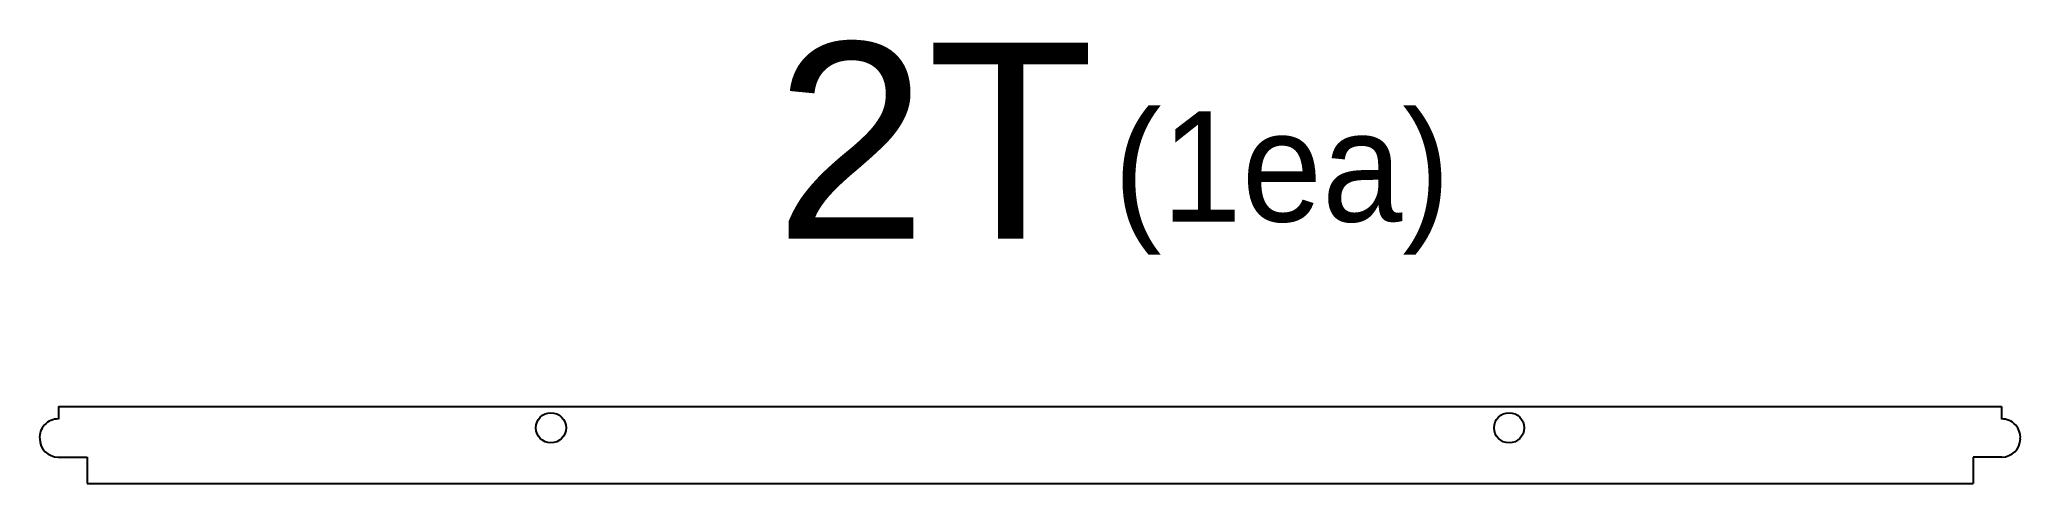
# Model space of a CAD drawing. Header units: inches. Extents: x 7 to 218, y 12 to 60.
import ezdxf

# ---------------------------------------------------------------- set-up
doc = ezdxf.new("R2010")
doc.units = ezdxf.units.IN
doc.header["$MEASUREMENT"] = 0
doc.layers.add('CONSTRUCTION', color=7, linetype='Continuous')
doc.styles.get("Standard").update_dxf_attribs({"font": 'arial.ttf'})

msp = doc.modelspace()

# ---------------------------------------------------------------- linework, layer by layer
at = {"color": 2}
for p, q in [((9.4, 20.62), (9.4, 19.29)), ((215.71, 20.62), (215.71, 19.29)), ((12.43, 12.46), (212.69, 12.46))]:
    msp.add_line(p, q, dxfattribs=at)
for points in [[(9.37, 15.26), (12.43, 15.26)], [(12.43, 15.26), (12.43, 12.46)], [(215.74, 15.26), (212.69, 15.26)], [(212.69, 15.26), (212.69, 12.46)]]:
    msp.add_lwpolyline(points, dxfattribs=at)
for centre, start, end in [((9.35, 17.35), 88.4808, 184.7637), ((215.76, 17.35), 355.2363, 91.5192), ((9.36, 17.21), 180.8454, 270.4555), ((215.76, 17.21), 269.5445, 359.1546)]:
    msp.add_arc(centre, 1.95, start, end, dxfattribs=at)
at = {"layer": 'CONSTRUCTION', "color": 2}
msp.add_line((9.4, 20.62), (215.71, 20.62), dxfattribs=at)
for centre in [(61.69, 18.36), (163.43, 18.36)]:
    msp.add_circle(centre, 1.6, dxfattribs=at)

# ---------------------------------------------------------------- texts
msp.add_text('2T', height=20.802).set_placement((85.48, 38.44))
at = {"insert": (121.43, 51.96), "char_height": 11.7083, "attachment_point": 1}
msp.add_mtext_dynamic_manual_height_columns('{\\fGulim|b0|i0|c129|p50;(1ea)}', width=158.4866, gutter_width=104.01, heights=[0], dxfattribs=at)

doc.saveas('drawing.dxf')
